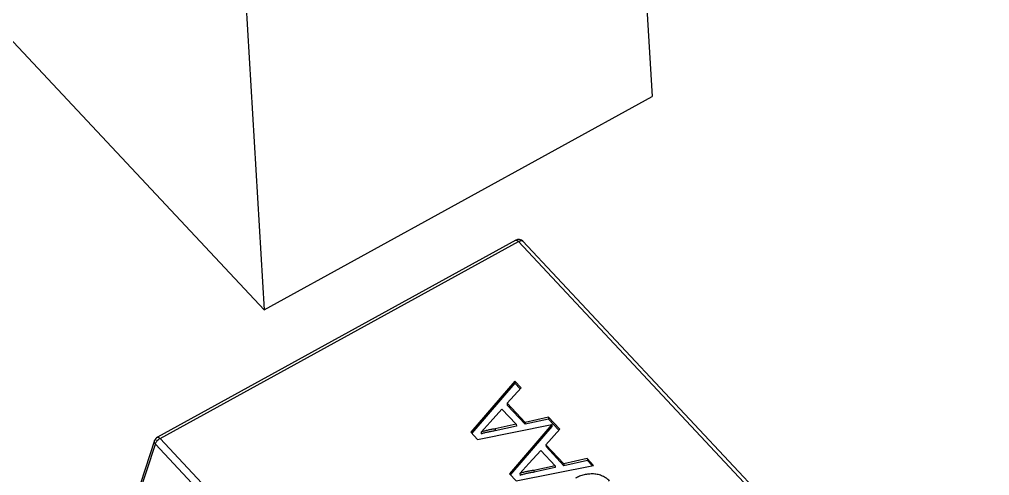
# Model space of a CAD drawing. Header units: millimetres. Extents: x 1514 to 2054, y 119 to 530.
# Drawn here: x 1774.592 to 1777.878, y 324.946 to 326.493 of the extents above; entities that cross this region are included whole.
import ezdxf

# ---------------------------------------------------------------- set-up
doc = ezdxf.new("R2010")
doc.units = ezdxf.units.MM
doc.header["$LTSCALE"] = 30.734
doc.layers.get('0').update_dxf_attribs({"linetype": 'CONTINUOUS'})

msp = doc.modelspace()

# ---------------------------------------------------------------- linework, layer by layer
at = {"color": 7}
for p, q in [((1776.6734, 327.275), (1776.735, 326.2311)), ((1775.3592, 326.5518), (1775.4208, 325.5079)), ((1774.5551, 326.4333), (1775.4208, 325.5079)), ((1775.4208, 325.5079), (1776.735, 326.2311)), ((1776.273, 325.744), (1775.0592, 325.0761)), ((1775.0681, 325.0716), (1776.2819, 325.7396)), ((1776.2819, 325.7396), (1777.8626, 324.0499)), ((1777.878, 324.0505), (1776.2973, 325.7402)), ((1776.2697, 325.2657), (1776.1208, 325.0924)), ((1776.27, 325.2592), (1776.1242, 325.0894)), ((1776.244, 325.1909), (1776.291, 325.243)), ((1776.2697, 325.2657), (1776.27, 325.2592)), ((1776.291, 325.243), (1776.2697, 325.2657)), ((1776.2879, 325.2401), (1776.27, 325.2592)), ((1776.1862, 325.127), (1776.2263, 325.1714)), ((1776.2263, 325.1714), (1776.2749, 325.1195)), ((1776.244, 325.1909), (1776.2443, 325.1844)), ((1776.3046, 325.1261), (1776.244, 325.1909)), ((1776.305, 325.1196), (1776.2443, 325.1844)), ((1776.384, 325.1436), (1776.3046, 325.1261)), ((1776.384, 325.1436), (1776.3844, 325.137)), ((1776.4223, 325.1026), (1776.384, 325.1436)), ((1776.1434, 325.0682), (1776.3954, 325.1188)), ((1776.1558, 325.0933), (1776.1862, 325.127)), ((1776.2749, 325.1195), (1776.2035, 325.1038)), ((1776.2752, 325.113), (1776.2038, 325.0973)), ((1776.3954, 325.1188), (1776.2521, 324.952)), ((1776.3957, 325.1123), (1776.2556, 324.949)), ((1776.2749, 325.1195), (1776.2752, 325.113)), ((1776.3046, 325.1261), (1776.305, 325.1196)), ((1776.3844, 325.137), (1776.305, 325.1196)), ((1776.4192, 325.0998), (1776.3844, 325.137)), ((1776.3954, 325.1188), (1776.3957, 325.1123)), ((1776.1208, 325.0924), (1776.1434, 325.0682)), ((1776.1558, 325.0933), (1776.1562, 325.0868)), ((1776.1576, 325.0872), (1776.1562, 325.0868)), ((1776.2035, 325.1038), (1776.2038, 325.0973)), ((1776.3753, 325.0505), (1776.4223, 325.1026)), ((1775.0499, 325.0648), (1774.9426, 324.7405)), ((1774.9454, 324.7279), (1775.0525, 325.0519)), ((1775.0525, 325.0519), (1776.6333, 323.3622)), ((1776.6488, 323.3819), (1775.0681, 325.0716)), ((1776.3753, 325.0505), (1776.3757, 325.044)), ((1776.4359, 324.9857), (1776.3753, 325.0505)), ((1776.4363, 324.9792), (1776.3757, 325.044)), ((1776.3175, 324.9866), (1776.3576, 325.031)), ((1776.3576, 325.031), (1776.4062, 324.9791)), ((1776.2747, 324.9278), (1776.5366, 324.9804)), ((1776.2871, 324.9529), (1776.3175, 324.9866)), ((1776.4062, 324.9791), (1776.3348, 324.9634)), ((1776.4062, 324.9791), (1776.4066, 324.9726)), ((1776.5153, 325.0032), (1776.4359, 324.9857)), ((1776.4359, 324.9857), (1776.4363, 324.9792)), ((1776.5157, 324.9967), (1776.4363, 324.9792)), ((1776.5153, 325.0032), (1776.5157, 324.9967)), ((1776.5366, 324.9804), (1776.5153, 325.0032)), ((1776.5318, 324.9795), (1776.5157, 324.9967)), ((1776.2521, 324.952), (1776.2747, 324.9278)), ((1776.2871, 324.9529), (1776.2875, 324.9464)), ((1776.2889, 324.9469), (1776.2875, 324.9464)), ((1776.3348, 324.9634), (1776.3352, 324.9569)), ((1776.4066, 324.9726), (1776.3352, 324.9569))]:
    msp.add_line(p, q, dxfattribs=at)
for centre, start, end in [((1776.2827, 325.7265), 43.0917, 118.8231), ((1775.0689, 325.0586), 118.8146, 161.793)]:
    msp.add_arc(centre, 0.02, start, end, dxfattribs=at)
for points, knots in [([(1776.273, 325.744), (1776.2742, 325.7446), (1776.2768, 325.7439), (1776.2795, 325.742), (1776.2811, 325.7404), (1776.2819, 325.7396)], [0, 0, 0, 0, 0.36884, 0.65205, 1, 1, 1, 1]), ([(1776.2819, 325.7396), (1776.2834, 325.7404), (1776.2863, 325.7417), (1776.2906, 325.7426), (1776.2945, 325.7422), (1776.2966, 325.741), (1776.2973, 325.7402)], [0, 0, 0, 0, 0.308916, 0.57801, 0.803853, 1, 1, 1, 1]), ([(1775.0592, 325.0761), (1775.0603, 325.0767), (1775.0629, 325.076), (1775.0657, 325.074), (1775.0673, 325.0725), (1775.0681, 325.0716)], [0, 0, 0, 0, 0.36884, 0.65205, 1, 1, 1, 1]), ([(1776.2035, 325.1038), (1776.1994, 325.1033), (1776.1913, 325.1022), (1776.1792, 325.0998), (1776.1674, 325.097), (1776.1596, 325.0945), (1776.1558, 325.0933)], [0, 0, 0, 0, 0.251917, 0.502845, 0.752446, 1, 1, 1, 1]), ([(1776.2038, 325.0973), (1776.1999, 325.0968), (1776.192, 325.0957), (1776.1803, 325.0934), (1776.1688, 325.0907), (1776.1613, 325.0884), (1776.1576, 325.0872)], [0, 0, 0, 0, 0.251842, 0.502725, 0.752395, 1, 1, 1, 1]), ([(1775.0525, 325.0519), (1775.0511, 325.0538), (1775.049, 325.058), (1775.0492, 325.0628), (1775.0499, 325.0648)], [0, 0, 0, 0, 0.523003, 1, 1, 1, 1]), ([(1775.0525, 325.0519), (1775.0528, 325.0538), (1775.0542, 325.0577), (1775.0588, 325.0649), (1775.0641, 325.0694), (1775.0681, 325.0716)], [0, 0, 0, 0, 0.217466, 0.469654, 1, 1, 1, 1]), ([(1776.3348, 324.9634), (1776.3307, 324.9629), (1776.3226, 324.9618), (1776.3106, 324.9594), (1776.2987, 324.9566), (1776.291, 324.9542), (1776.2871, 324.9529)], [0, 0, 0, 0, 0.251917, 0.502845, 0.752446, 1, 1, 1, 1]), ([(1776.3352, 324.9569), (1776.3312, 324.9564), (1776.3233, 324.9553), (1776.3117, 324.9531), (1776.3001, 324.9504), (1776.2926, 324.948), (1776.2889, 324.9469)], [0, 0, 0, 0, 0.251842, 0.502725, 0.752395, 1, 1, 1, 1]), ([(1776.5903, 324.9273), (1776.5887, 324.929), (1776.5854, 324.9323), (1776.5779, 324.9382), (1776.567, 324.9444), (1776.5523, 324.9493), (1776.5392, 324.9512), (1776.5284, 324.9513), (1776.5203, 324.9508), (1776.5123, 324.9497), (1776.5017, 324.9476), (1776.4915, 324.9445), (1776.4819, 324.9403), (1776.4773, 324.9379), (1776.475, 324.9367)], [0, 0, 0, 0, 0.055306, 0.112179, 0.230702, 0.355362, 0.48445, 0.549985, 0.615618, 0.681155, 0.746358, 0.874907, 0.937837, 1, 1, 1, 1])]:
    msp.add_open_spline(points, degree=3, knots=knots, dxfattribs=at)

doc.saveas('drawing.dxf')
